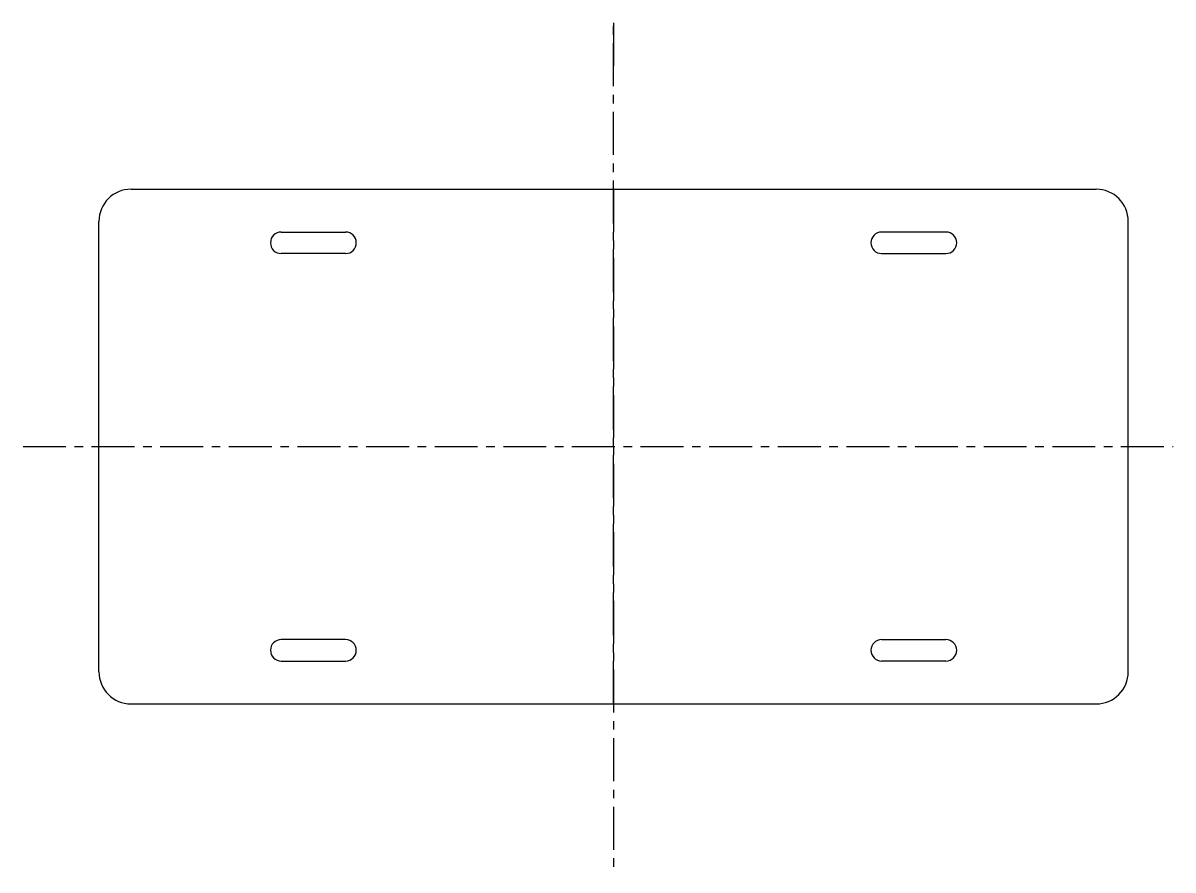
# Model space of a CAD drawing. Extents: x 3.4 to 16.8, y 1.1 to 10.9.
import ezdxf

# ---------------------------------------------------------------- set-up
doc = ezdxf.new("R2010")
doc.units = 0
doc.linetypes.add('CENTERX2', pattern=[0.8, 0.5, -0.1, 0.1, -0.1])
doc.layers.get('0').update_dxf_attribs({"linetype": 'CONTINUOUS'})

msp = doc.modelspace()

# ---------------------------------------------------------------- linework, layer by layer
at = {"color": 7, "linetype": 'CENTERX2'}
for p, q in [((10.239, 3.011), (10.239, 10.948)), ((10.239, 10.948), (10.239, 10.392)), ((10.239, 9.011), (10.239, 1.075)), ((3.354, 6.011), (16.761, 6.011))]:
    msp.add_line(p, q, dxfattribs=at)
at = {"color": 7, "linetype": 'CONTINUOUS'}
for p, q in [((4.614, 9.011), (15.864, 9.011)), ((4.239, 3.386), (4.239, 8.636)), ((16.239, 3.386), (16.239, 8.636)), ((6.364, 8.511), (7.114, 8.511)), ((14.114, 8.511), (13.364, 8.511)), ((7.114, 8.261), (6.364, 8.261)), ((13.364, 8.261), (14.114, 8.261)), ((7.114, 3.761), (6.364, 3.761)), ((13.364, 3.761), (14.114, 3.761)), ((6.364, 3.511), (7.114, 3.511)), ((14.114, 3.511), (13.364, 3.511)), ((4.614, 3.011), (15.864, 3.011))]:
    msp.add_line(p, q, dxfattribs=at)
for centre, radius, start, end in [((4.614, 8.636), 0.375, 90, 180), ((15.864, 8.636), 0.375, 360, 90), ((6.364, 8.386), 0.125, 90, 270), ((7.114, 8.386), 0.125, 270, 90), ((13.364, 8.386), 0.125, 90, 270), ((14.114, 8.386), 0.125, 270, 90), ((6.364, 3.636), 0.125, 90, 270), ((7.114, 3.636), 0.125, 270, 90), ((13.364, 3.636), 0.125, 90, 270), ((14.114, 3.636), 0.125, 270, 90), ((4.614, 3.386), 0.375, 180, 270), ((15.864, 3.386), 0.375, 270, 0)]:
    msp.add_arc(centre, radius, start, end, dxfattribs=at)

doc.saveas('drawing.dxf')
